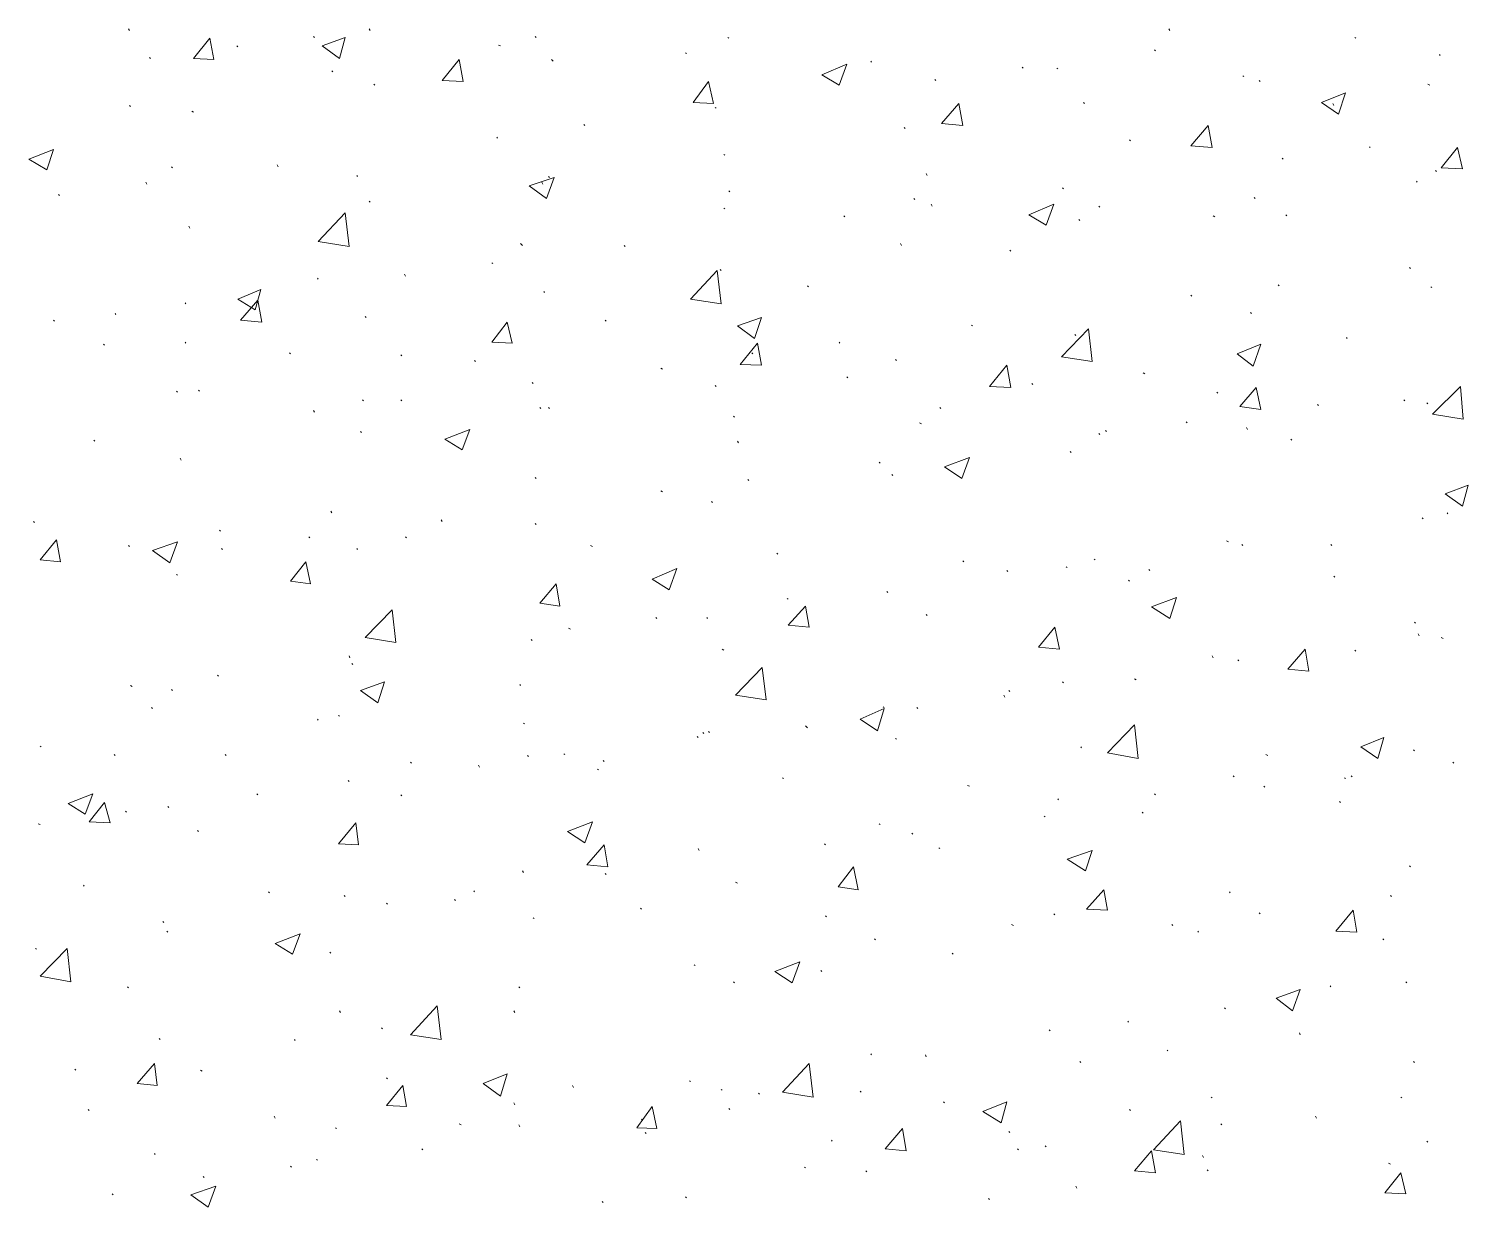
# Model space of a CAD drawing. Header units: millimetres. Extents: x 2928 to 3112, y 1220 to 1280.
# Drawn here: x 2972.487 to 2974.982, y 1258.762 to 1260.811 of the extents above; entities that cross this region are included whole.
import ezdxf

# ---------------------------------------------------------------- set-up
doc = ezdxf.new("R2010")
doc.units = ezdxf.units.MM

msp = doc.modelspace()

# ---------------------------------------------------------------- linework, layer by layer
at = {"color": 92, "linetype": 'Continuous', "lineweight": 13, "true_color": 0x00b800}
for points in [[(2972.66177, 1260.80723), (2972.6601, 1260.81057), (2972.6601, 1260.81057)], [(2972.77343, 1260.7589), (2972.80177, 1260.7939), (2972.80177, 1260.7939)], [(2972.80843, 1260.75723), (2972.80177, 1260.7939), (2972.80177, 1260.7939)], [(2972.98344, 1260.79557), (2972.98177, 1260.79723), (2972.98177, 1260.79723)], [(2972.99677, 1260.78057), (2973.03677, 1260.79557), (2973.03677, 1260.79557)], [(2973.02677, 1260.7589), (2973.03677, 1260.79557), (2973.03677, 1260.79557)], [(2973.0801, 1260.80723), (2973.07844, 1260.81057), (2973.07844, 1260.81057)], [(2973.36844, 1260.79557), (2973.36678, 1260.79723), (2973.36678, 1260.79723)], [(2973.70345, 1260.7939), (2973.70178, 1260.79557), (2973.70178, 1260.79557)], [(2974.47012, 1260.80723), (2974.46846, 1260.81057), (2974.46846, 1260.81057)], [(2974.79346, 1260.7939), (2974.7918, 1260.79557), (2974.7918, 1260.79557)], [(2972.8501, 1260.7789), (2972.84843, 1260.78057), (2972.84843, 1260.78057)], [(2972.99677, 1260.78057), (2973.02677, 1260.7589), (2973.02677, 1260.7589)], [(2973.30677, 1260.78057), (2973.30344, 1260.78223), (2973.30344, 1260.78223)], [(2973.63011, 1260.76723), (2973.62845, 1260.7689), (2973.62845, 1260.7689)], [(2974.44512, 1260.77223), (2974.44346, 1260.7739), (2974.44346, 1260.7739)], [(2972.69843, 1260.7589), (2972.69677, 1260.76057), (2972.69677, 1260.76057)], [(2972.77343, 1260.7589), (2972.80843, 1260.75723), (2972.80843, 1260.75723)], [(2973.20511, 1260.72057), (2973.23511, 1260.75723), (2973.23511, 1260.75723)], [(2973.24177, 1260.7189), (2973.23511, 1260.75723), (2973.23511, 1260.75723)], [(2973.39844, 1260.7539), (2973.39511, 1260.75723), (2973.39511, 1260.75723)], [(2973.86512, 1260.73057), (2973.90845, 1260.7489), (2973.90845, 1260.7489)], [(2973.89512, 1260.71223), (2973.90845, 1260.7489), (2973.90845, 1260.7489)], [(2973.95178, 1260.75223), (2973.95012, 1260.7539), (2973.95012, 1260.7539)], [(2974.21512, 1260.74223), (2974.21345, 1260.7439), (2974.21345, 1260.7439)], [(2974.27512, 1260.74057), (2974.27345, 1260.74223), (2974.27345, 1260.74223)], [(2974.94013, 1260.7639), (2974.93846, 1260.76557), (2974.93846, 1260.76557)], [(2973.0151, 1260.73557), (2973.01344, 1260.73723), (2973.01344, 1260.73723)], [(2973.20511, 1260.72057), (2973.24177, 1260.7189), (2973.24177, 1260.7189)], [(2973.64178, 1260.68223), (2973.66845, 1260.7189), (2973.66845, 1260.7189)], [(2973.67678, 1260.68057), (2973.66845, 1260.7189), (2973.66845, 1260.7189)], [(2973.86512, 1260.73057), (2973.89512, 1260.71223), (2973.89512, 1260.71223)], [(2974.06345, 1260.72057), (2974.06179, 1260.72223), (2974.06179, 1260.72223)], [(2974.59846, 1260.72723), (2974.59679, 1260.7289), (2974.59679, 1260.7289)], [(2974.62679, 1260.7189), (2974.62513, 1260.72057), (2974.62513, 1260.72057)], [(2973.08844, 1260.71223), (2973.08677, 1260.7139), (2973.08677, 1260.7139)], [(2974.73346, 1260.68223), (2974.77513, 1260.6989), (2974.77513, 1260.6989)], [(2974.76346, 1260.66223), (2974.77513, 1260.6989), (2974.77513, 1260.6989)], [(2974.9218, 1260.71223), (2974.91846, 1260.7139), (2974.91846, 1260.7139)], [(2972.66343, 1260.67557), (2972.66177, 1260.67723), (2972.66177, 1260.67723)], [(2972.77343, 1260.66557), (2972.7701, 1260.66723), (2972.7701, 1260.66723)], [(2973.64178, 1260.68223), (2973.67678, 1260.68057), (2973.67678, 1260.68057)], [(2973.68178, 1260.67223), (2973.68011, 1260.6739), (2973.68011, 1260.6739)], [(2974.07345, 1260.64556), (2974.10345, 1260.68057), (2974.10345, 1260.68057)], [(2974.11012, 1260.64223), (2974.10345, 1260.68057), (2974.10345, 1260.68057)], [(2974.32179, 1260.68057), (2974.32012, 1260.68223), (2974.32012, 1260.68223)], [(2974.73346, 1260.68223), (2974.76346, 1260.66223), (2974.76346, 1260.66223)], [(2974.75513, 1260.67723), (2974.75346, 1260.68057), (2974.75346, 1260.68057)], [(2973.45344, 1260.64223), (2973.45178, 1260.6439), (2973.45178, 1260.6439)], [(2974.07345, 1260.64556), (2974.11012, 1260.64223), (2974.11012, 1260.64223)], [(2974.50679, 1260.60723), (2974.53679, 1260.64223), (2974.53679, 1260.64223)], [(2974.54346, 1260.6039), (2974.53679, 1260.64223), (2974.53679, 1260.64223)], [(2973.30177, 1260.62056), (2973.30011, 1260.62223), (2973.30011, 1260.62223)], [(2974.01012, 1260.63723), (2974.00845, 1260.6389), (2974.00845, 1260.6389)], [(2974.40179, 1260.61556), (2974.40012, 1260.61723), (2974.40012, 1260.61723)], [(2972.48676, 1260.5839), (2972.5301, 1260.60056), (2972.5301, 1260.60056)], [(2972.51843, 1260.56556), (2972.5301, 1260.60056), (2972.5301, 1260.60056)], [(2973.69678, 1260.59056), (2973.69511, 1260.59223), (2973.69511, 1260.59223)], [(2974.50679, 1260.60723), (2974.54346, 1260.6039), (2974.54346, 1260.6039)], [(2974.81846, 1260.6039), (2974.8168, 1260.60556), (2974.8168, 1260.60556)], [(2974.9418, 1260.5689), (2974.97013, 1260.6039), (2974.97013, 1260.6039)], [(2974.97846, 1260.56723), (2974.97013, 1260.6039), (2974.97013, 1260.6039)], [(2972.48676, 1260.5839), (2972.51843, 1260.56556), (2972.51843, 1260.56556)], [(2972.73677, 1260.5689), (2972.7351, 1260.57056), (2972.7351, 1260.57056)], [(2972.9201, 1260.57056), (2972.91844, 1260.5739), (2972.91844, 1260.5739)], [(2974.66679, 1260.5839), (2974.66513, 1260.58556), (2974.66513, 1260.58556)], [(2974.9418, 1260.5689), (2974.97846, 1260.56723), (2974.97846, 1260.56723)], [(2972.69177, 1260.54056), (2972.6901, 1260.5439), (2972.6901, 1260.5439)], [(2973.05844, 1260.5539), (2973.05677, 1260.55556), (2973.05677, 1260.55556)], [(2973.35677, 1260.53723), (2973.40011, 1260.55223), (2973.40011, 1260.55223)], [(2973.38011, 1260.54056), (2973.37844, 1260.5439), (2973.37844, 1260.5439)], [(2973.38678, 1260.51556), (2973.40011, 1260.55223), (2973.40011, 1260.55223)], [(2973.39178, 1260.55223), (2973.39011, 1260.5539), (2973.39011, 1260.5539)], [(2974.04845, 1260.55556), (2974.04678, 1260.5589), (2974.04678, 1260.5589)], [(2974.90013, 1260.5439), (2974.89846, 1260.54556), (2974.89846, 1260.54556)], [(2974.93346, 1260.56223), (2974.9318, 1260.5639), (2974.9318, 1260.5639)], [(2972.5401, 1260.52056), (2972.53843, 1260.52223), (2972.53843, 1260.52223)], [(2973.35677, 1260.53723), (2973.38678, 1260.51556), (2973.38678, 1260.51556)], [(2973.70511, 1260.52723), (2973.70345, 1260.5289), (2973.70345, 1260.5289)], [(2974.28512, 1260.53223), (2974.28345, 1260.5339), (2974.28345, 1260.5339)], [(2974.61846, 1260.51556), (2974.61679, 1260.51723), (2974.61679, 1260.51723)], [(2973.0801, 1260.5089), (2973.07844, 1260.51056), (2973.07844, 1260.51056)], [(2973.69678, 1260.49723), (2973.69511, 1260.4989), (2973.69511, 1260.4989)], [(2974.02678, 1260.5139), (2974.02512, 1260.51556), (2974.02512, 1260.51556)], [(2974.05678, 1260.50223), (2974.05512, 1260.50556), (2974.05512, 1260.50556)], [(2974.22512, 1260.48723), (2974.26845, 1260.50556), (2974.26845, 1260.50556)], [(2974.25512, 1260.4689), (2974.26845, 1260.50556), (2974.26845, 1260.50556)], [(2974.34846, 1260.50056), (2974.34679, 1260.50223), (2974.34679, 1260.50223)], [(2972.76677, 1260.4639), (2972.7651, 1260.46723), (2972.7651, 1260.46723)], [(2972.9901, 1260.44056), (2973.03677, 1260.49056), (2973.03677, 1260.49056)], [(2973.04344, 1260.43223), (2973.03677, 1260.49056), (2973.03677, 1260.49056)], [(2973.90512, 1260.4839), (2973.90345, 1260.48556), (2973.90345, 1260.48556)], [(2974.22512, 1260.48723), (2974.25512, 1260.4689), (2974.25512, 1260.4689)], [(2974.31346, 1260.47723), (2974.31179, 1260.4789), (2974.31179, 1260.4789)], [(2974.54846, 1260.4839), (2974.54513, 1260.48556), (2974.54513, 1260.48556)], [(2974.67346, 1260.48556), (2974.67179, 1260.48723), (2974.67179, 1260.48723)], [(2972.9901, 1260.44056), (2973.04344, 1260.43223), (2973.04344, 1260.43223)], [(2973.34511, 1260.4339), (2973.34177, 1260.43723), (2973.34177, 1260.43723)], [(2973.52344, 1260.43223), (2973.52178, 1260.4339), (2973.52178, 1260.4339)], [(2974.00345, 1260.4339), (2974.00178, 1260.43723), (2974.00178, 1260.43723)], [(2974.19345, 1260.42389), (2974.19179, 1260.42556), (2974.19179, 1260.42556)], [(2973.29344, 1260.40223), (2973.29177, 1260.40389), (2973.29177, 1260.40389)], [(2973.69011, 1260.39056), (2973.68845, 1260.39223), (2973.68845, 1260.39223)], [(2974.88846, 1260.39389), (2974.8868, 1260.39556), (2974.8868, 1260.39556)], [(2972.9901, 1260.37556), (2972.98844, 1260.37723), (2972.98844, 1260.37723)], [(2973.14177, 1260.38056), (2973.14011, 1260.38389), (2973.14011, 1260.38389)], [(2973.63678, 1260.34056), (2973.68345, 1260.39056), (2973.68345, 1260.39056)], [(2973.69011, 1260.33223), (2973.68345, 1260.39056), (2973.68345, 1260.39056)], [(2972.8501, 1260.34056), (2972.8901, 1260.35723), (2972.8901, 1260.35723)], [(2972.8801, 1260.32223), (2972.8901, 1260.35723), (2972.8901, 1260.35723)], [(2973.38344, 1260.35223), (2973.38178, 1260.35389), (2973.38178, 1260.35389)], [(2973.84178, 1260.36223), (2973.84012, 1260.36389), (2973.84012, 1260.36389)], [(2974.50846, 1260.34556), (2974.50679, 1260.34723), (2974.50679, 1260.34723)], [(2974.66013, 1260.36389), (2974.65846, 1260.36556), (2974.65846, 1260.36556)], [(2974.92513, 1260.36056), (2974.92346, 1260.36223), (2974.92346, 1260.36223)], [(2972.7601, 1260.33223), (2972.75843, 1260.33389), (2972.75843, 1260.33389)], [(2972.8501, 1260.34056), (2972.8801, 1260.32223), (2972.8801, 1260.32223)], [(2972.8551, 1260.30389), (2972.8851, 1260.33889), (2972.8851, 1260.33889)], [(2972.89177, 1260.30056), (2972.8851, 1260.33889), (2972.8851, 1260.33889)], [(2973.63678, 1260.34056), (2973.69011, 1260.33223), (2973.69011, 1260.33223)], [(2972.53176, 1260.30223), (2972.5301, 1260.30389), (2972.5301, 1260.30389)], [(2972.63843, 1260.31389), (2972.63676, 1260.31556), (2972.63676, 1260.31556)], [(2972.8551, 1260.30389), (2972.89177, 1260.30056), (2972.89177, 1260.30056)], [(2973.07344, 1260.30889), (2973.07177, 1260.31056), (2973.07177, 1260.31056)], [(2973.29177, 1260.26556), (2973.31844, 1260.30056), (2973.31844, 1260.30056)], [(2973.32677, 1260.26389), (2973.31844, 1260.30056), (2973.31844, 1260.30056)], [(2973.49011, 1260.30223), (2973.48844, 1260.30389), (2973.48844, 1260.30389)], [(2973.71845, 1260.29389), (2973.76011, 1260.30889), (2973.76011, 1260.30889)], [(2973.71845, 1260.29389), (2973.74845, 1260.27223), (2973.74845, 1260.27223)], [(2973.74845, 1260.27223), (2973.76011, 1260.30889), (2973.76011, 1260.30889)], [(2974.12679, 1260.29389), (2974.12512, 1260.29556), (2974.12512, 1260.29556)], [(2974.61179, 1260.31556), (2974.61013, 1260.31723), (2974.61013, 1260.31723)], [(2974.28179, 1260.24056), (2974.32846, 1260.28889), (2974.32846, 1260.28889)], [(2974.30679, 1260.27723), (2974.30512, 1260.27889), (2974.30512, 1260.27889)], [(2974.33512, 1260.23223), (2974.32846, 1260.28889), (2974.32846, 1260.28889)], [(2974.77846, 1260.27223), (2974.7768, 1260.27389), (2974.7768, 1260.27389)], [(2972.61843, 1260.26056), (2972.61676, 1260.26223), (2972.61676, 1260.26223)], [(2972.7601, 1260.26389), (2972.75843, 1260.26556), (2972.75843, 1260.26556)], [(2972.94177, 1260.24556), (2972.9401, 1260.24723), (2972.9401, 1260.24723)], [(2973.13511, 1260.24223), (2973.13344, 1260.24389), (2973.13344, 1260.24389)], [(2973.29177, 1260.26556), (2973.32677, 1260.26389), (2973.32677, 1260.26389)], [(2973.72345, 1260.22723), (2973.75345, 1260.26389), (2973.75345, 1260.26389)], [(2973.74511, 1260.24556), (2973.74345, 1260.24723), (2973.74345, 1260.24723)], [(2973.76011, 1260.22556), (2973.75345, 1260.26389), (2973.75345, 1260.26389)], [(2973.89678, 1260.26389), (2973.89512, 1260.26556), (2973.89512, 1260.26556)], [(2974.58679, 1260.24556), (2974.62846, 1260.26223), (2974.62846, 1260.26223)], [(2974.58679, 1260.24556), (2974.61513, 1260.22389), (2974.61513, 1260.22389)], [(2974.61513, 1260.22389), (2974.62846, 1260.26223), (2974.62846, 1260.26223)], [(2973.26344, 1260.23223), (2973.26177, 1260.23389), (2973.26177, 1260.23389)], [(2973.58844, 1260.21889), (2973.58511, 1260.22056), (2973.58511, 1260.22056)], [(2973.72345, 1260.22723), (2973.76011, 1260.22556), (2973.76011, 1260.22556)], [(2973.99512, 1260.23389), (2973.99345, 1260.23556), (2973.99345, 1260.23556)], [(2974.15679, 1260.18889), (2974.18679, 1260.22556), (2974.18679, 1260.22556)], [(2974.19345, 1260.18722), (2974.18679, 1260.22556), (2974.18679, 1260.22556)], [(2974.28179, 1260.24056), (2974.33512, 1260.23223), (2974.33512, 1260.23223)], [(2973.36344, 1260.19389), (2973.36178, 1260.19556), (2973.36178, 1260.19556)], [(2973.91012, 1260.20389), (2973.90845, 1260.20556), (2973.90845, 1260.20556)], [(2974.23179, 1260.19222), (2974.23012, 1260.19389), (2974.23012, 1260.19389)], [(2974.42679, 1260.21056), (2974.42346, 1260.21223), (2974.42346, 1260.21223)], [(2972.7451, 1260.17889), (2972.74343, 1260.18056), (2972.74343, 1260.18056)], [(2972.78343, 1260.18056), (2972.78177, 1260.18222), (2972.78177, 1260.18222)], [(2973.68178, 1260.18889), (2973.68011, 1260.19056), (2973.68011, 1260.19056)], [(2974.15679, 1260.18889), (2974.19345, 1260.18722), (2974.19345, 1260.18722)], [(2974.55346, 1260.17722), (2974.55179, 1260.17889), (2974.55179, 1260.17889)], [(2974.59179, 1260.15389), (2974.62013, 1260.18722), (2974.62013, 1260.18722)], [(2974.62846, 1260.14889), (2974.62013, 1260.18722), (2974.62013, 1260.18722)], [(2974.9268, 1260.14056), (2974.97513, 1260.18889), (2974.97513, 1260.18889)], [(2974.98013, 1260.13222), (2974.97513, 1260.18889), (2974.97513, 1260.18889)], [(2972.98344, 1260.14389), (2972.98177, 1260.14722), (2972.98177, 1260.14722)], [(2973.06844, 1260.16389), (2973.06677, 1260.16556), (2973.06677, 1260.16556)], [(2973.13511, 1260.16389), (2973.13344, 1260.16556), (2973.13344, 1260.16556)], [(2973.37678, 1260.15056), (2973.37511, 1260.15222), (2973.37511, 1260.15222)], [(2973.39178, 1260.15056), (2973.39011, 1260.15222), (2973.39011, 1260.15222)], [(2974.07179, 1260.15056), (2974.07012, 1260.15222), (2974.07012, 1260.15222)], [(2974.59179, 1260.15389), (2974.62846, 1260.14889), (2974.62846, 1260.14889)], [(2974.72846, 1260.15556), (2974.72679, 1260.15722), (2974.72679, 1260.15722)], [(2974.87846, 1260.16389), (2974.8768, 1260.16556), (2974.8768, 1260.16556)], [(2974.91846, 1260.15889), (2974.9168, 1260.16056), (2974.9168, 1260.16056)], [(2973.71345, 1260.13556), (2973.71178, 1260.13722), (2973.71178, 1260.13722)], [(2974.03845, 1260.12389), (2974.03512, 1260.12556), (2974.03512, 1260.12556)], [(2974.50012, 1260.12556), (2974.49846, 1260.12722), (2974.49846, 1260.12722)], [(2974.9268, 1260.14056), (2974.98013, 1260.13222), (2974.98013, 1260.13222)], [(2972.60176, 1260.09389), (2972.6001, 1260.09556), (2972.6001, 1260.09556)], [(2973.0651, 1260.10889), (2973.06344, 1260.11056), (2973.06344, 1260.11056)], [(2973.21011, 1260.09722), (2973.25344, 1260.11389), (2973.25344, 1260.11389)], [(2973.21011, 1260.09722), (2973.24011, 1260.07889), (2973.24011, 1260.07889)], [(2973.24011, 1260.07889), (2973.25344, 1260.11389), (2973.25344, 1260.11389)], [(2973.72011, 1260.09056), (2973.71845, 1260.09389), (2973.71845, 1260.09389)], [(2974.34846, 1260.10556), (2974.34679, 1260.10722), (2974.34679, 1260.10722)], [(2974.36012, 1260.11056), (2974.35846, 1260.11222), (2974.35846, 1260.11222)], [(2974.60513, 1260.11389), (2974.60346, 1260.11722), (2974.60346, 1260.11722)], [(2974.68179, 1260.09556), (2974.68013, 1260.09722), (2974.68013, 1260.09722)], [(2974.29846, 1260.07389), (2974.29679, 1260.07556), (2974.29679, 1260.07556)], [(2972.75177, 1260.06056), (2972.7501, 1260.06389), (2972.7501, 1260.06389)], [(2973.96678, 1260.05556), (2973.96512, 1260.05722), (2973.96512, 1260.05722)], [(2974.07845, 1260.04889), (2974.12179, 1260.06556), (2974.12179, 1260.06556)], [(2974.07845, 1260.04889), (2974.10845, 1260.02889), (2974.10845, 1260.02889)], [(2974.10845, 1260.02889), (2974.12179, 1260.06556), (2974.12179, 1260.06556)], [(2973.36844, 1260.02889), (2973.36678, 1260.03056), (2973.36678, 1260.03056)], [(2973.73845, 1260.02556), (2973.73678, 1260.02722), (2973.73678, 1260.02722)], [(2973.98845, 1260.03389), (2973.98678, 1260.03556), (2973.98678, 1260.03556)], [(2973.58844, 1260.00556), (2973.58511, 1260.00722), (2973.58511, 1260.00722)], [(2974.94846, 1260.00222), (2974.98846, 1260.01722), (2974.98846, 1260.01722)], [(2974.94846, 1260.00222), (2974.97846, 1259.98056), (2974.97846, 1259.98056)], [(2974.97846, 1259.98056), (2974.98846, 1260.01722), (2974.98846, 1260.01722)], [(2973.01344, 1259.96889), (2973.01177, 1259.97222), (2973.01177, 1259.97222)], [(2973.67511, 1259.98722), (2973.67345, 1259.98889), (2973.67345, 1259.98889)], [(2974.95346, 1259.96722), (2974.9518, 1259.96889), (2974.9518, 1259.96889)], [(2972.49676, 1259.95222), (2972.4951, 1259.95389), (2972.4951, 1259.95389)], [(2973.20511, 1259.95389), (2973.20344, 1259.95722), (2973.20344, 1259.95722)], [(2973.36844, 1259.94889), (2973.36678, 1259.95055), (2973.36678, 1259.95055)], [(2974.91013, 1259.95889), (2974.90846, 1259.96055), (2974.90846, 1259.96055)], [(2972.50676, 1259.88722), (2972.5351, 1259.92222), (2972.5351, 1259.92222)], [(2972.54176, 1259.88389), (2972.5351, 1259.92222), (2972.5351, 1259.92222)], [(2972.70177, 1259.90389), (2972.7451, 1259.91889), (2972.7451, 1259.91889)], [(2972.73177, 1259.88222), (2972.7451, 1259.91889), (2972.7451, 1259.91889)], [(2972.8201, 1259.93722), (2972.81843, 1259.93889), (2972.81843, 1259.93889)], [(2972.9751, 1259.92555), (2972.97344, 1259.92722), (2972.97344, 1259.92722)], [(2973.14344, 1259.92555), (2973.14177, 1259.92722), (2973.14177, 1259.92722)], [(2974.57179, 1259.91889), (2974.56846, 1259.92055), (2974.56846, 1259.92055)], [(2972.66177, 1259.91055), (2972.6601, 1259.91222), (2972.6601, 1259.91222)], [(2972.70177, 1259.90389), (2972.73177, 1259.88222), (2972.73177, 1259.88222)], [(2972.82343, 1259.90555), (2972.82177, 1259.90722), (2972.82177, 1259.90722)], [(2973.05844, 1259.90555), (2973.05677, 1259.90722), (2973.05677, 1259.90722)], [(2973.46678, 1259.91055), (2973.46344, 1259.91222), (2973.46344, 1259.91222)], [(2973.78845, 1259.89722), (2973.78678, 1259.89889), (2973.78678, 1259.89889)], [(2974.59679, 1259.91222), (2974.59513, 1259.91389), (2974.59513, 1259.91389)], [(2974.75179, 1259.91222), (2974.75013, 1259.91389), (2974.75013, 1259.91389)], [(2972.50676, 1259.88722), (2972.54176, 1259.88389), (2972.54176, 1259.88389)], [(2972.94177, 1259.85055), (2972.96844, 1259.88389), (2972.96844, 1259.88389)], [(2972.97677, 1259.84555), (2972.96844, 1259.88389), (2972.96844, 1259.88389)], [(2973.57011, 1259.85389), (2973.61345, 1259.87222), (2973.61345, 1259.87222)], [(2973.60011, 1259.83555), (2973.61345, 1259.87222), (2973.61345, 1259.87222)], [(2974.11179, 1259.88389), (2974.11012, 1259.88555), (2974.11012, 1259.88555)], [(2974.18845, 1259.86722), (2974.18679, 1259.86889), (2974.18679, 1259.86889)], [(2974.29179, 1259.87389), (2974.29012, 1259.87555), (2974.29012, 1259.87555)], [(2974.34012, 1259.88722), (2974.33846, 1259.88889), (2974.33846, 1259.88889)], [(2974.43512, 1259.86889), (2974.43346, 1259.87055), (2974.43346, 1259.87055)], [(2972.7451, 1259.86055), (2972.74343, 1259.86222), (2972.74343, 1259.86222)], [(2972.94177, 1259.85055), (2972.97677, 1259.84555), (2972.97677, 1259.84555)], [(2973.37511, 1259.81222), (2973.40344, 1259.84555), (2973.40344, 1259.84555)], [(2973.41011, 1259.80722), (2973.40344, 1259.84555), (2973.40344, 1259.84555)], [(2973.57011, 1259.85389), (2973.60011, 1259.83555), (2973.60011, 1259.83555)], [(2974.40012, 1259.85055), (2974.39846, 1259.85222), (2974.39846, 1259.85222)], [(2974.75679, 1259.85722), (2974.75513, 1259.85889), (2974.75513, 1259.85889)], [(2973.80678, 1259.81889), (2973.80511, 1259.82055), (2973.80511, 1259.82055)], [(2973.98012, 1259.83055), (2973.97845, 1259.83222), (2973.97845, 1259.83222)], [(2974.43846, 1259.80555), (2974.48179, 1259.82222), (2974.48179, 1259.82222)], [(2974.47012, 1259.78555), (2974.48179, 1259.82222), (2974.48179, 1259.82222)], [(2973.07177, 1259.75222), (2973.11844, 1259.80055), (2973.11844, 1259.80055)], [(2973.1251, 1259.74389), (2973.11844, 1259.80055), (2973.11844, 1259.80055)], [(2973.37511, 1259.81222), (2973.41011, 1259.80722), (2973.41011, 1259.80722)], [(2973.80678, 1259.77389), (2973.83678, 1259.80722), (2973.83678, 1259.80722)], [(2973.84345, 1259.77055), (2973.83678, 1259.80722), (2973.83678, 1259.80722)], [(2974.43846, 1259.80555), (2974.47012, 1259.78555), (2974.47012, 1259.78555)], [(2973.42844, 1259.76722), (2973.42511, 1259.76889), (2973.42511, 1259.76889)], [(2973.57844, 1259.78555), (2973.57678, 1259.78722), (2973.57678, 1259.78722)], [(2973.66678, 1259.78555), (2973.66511, 1259.78722), (2973.66511, 1259.78722)], [(2973.80678, 1259.77389), (2973.84345, 1259.77055), (2973.84345, 1259.77055)], [(2974.04845, 1259.79055), (2974.04678, 1259.79222), (2974.04678, 1259.79222)], [(2974.24179, 1259.73555), (2974.27012, 1259.77055), (2974.27012, 1259.77055)], [(2974.27845, 1259.73222), (2974.27012, 1259.77055), (2974.27012, 1259.77055)], [(2974.8968, 1259.77722), (2974.89513, 1259.77889), (2974.89513, 1259.77889)], [(2973.07177, 1259.75222), (2973.1251, 1259.74389), (2973.1251, 1259.74389)], [(2973.36178, 1259.74722), (2973.36011, 1259.74889), (2973.36011, 1259.74889)], [(2974.90346, 1259.75555), (2974.9018, 1259.75889), (2974.9018, 1259.75889)], [(2974.94513, 1259.75055), (2974.9418, 1259.75222), (2974.9418, 1259.75222)], [(2973.0451, 1259.71722), (2973.04344, 1259.72055), (2973.04344, 1259.72055)], [(2973.69511, 1259.73055), (2973.69178, 1259.73222), (2973.69178, 1259.73222)], [(2974.24179, 1259.73555), (2974.27845, 1259.73222), (2974.27845, 1259.73222)], [(2974.54513, 1259.71722), (2974.54346, 1259.72055), (2974.54346, 1259.72055)], [(2974.67513, 1259.69722), (2974.70513, 1259.73222), (2974.70513, 1259.73222)], [(2974.71179, 1259.69388), (2974.70513, 1259.73222), (2974.70513, 1259.73222)], [(2974.79346, 1259.72888), (2974.7918, 1259.73055), (2974.7918, 1259.73055)], [(2973.0501, 1259.70555), (2973.04844, 1259.70722), (2973.04844, 1259.70722)], [(2973.71511, 1259.65222), (2973.76178, 1259.70055), (2973.76178, 1259.70055)], [(2973.76845, 1259.64388), (2973.76178, 1259.70055), (2973.76178, 1259.70055)], [(2974.59013, 1259.71222), (2974.58846, 1259.71388), (2974.58846, 1259.71388)], [(2974.67513, 1259.69722), (2974.71179, 1259.69388), (2974.71179, 1259.69388)], [(2972.66677, 1259.66722), (2972.66343, 1259.66888), (2972.66343, 1259.66888)], [(2972.81677, 1259.68555), (2972.8151, 1259.68722), (2972.8151, 1259.68722)], [(2973.06344, 1259.66055), (2973.1051, 1259.67555), (2973.1051, 1259.67555)], [(2973.09344, 1259.63888), (2973.1051, 1259.67555), (2973.1051, 1259.67555)], [(2973.34177, 1259.66888), (2973.34011, 1259.67055), (2973.34011, 1259.67055)], [(2974.28512, 1259.67388), (2974.28345, 1259.67555), (2974.28345, 1259.67555)], [(2974.41179, 1259.67888), (2974.40846, 1259.68055), (2974.40846, 1259.68055)], [(2972.73677, 1259.66055), (2972.7351, 1259.66222), (2972.7351, 1259.66222)], [(2973.06344, 1259.66055), (2973.09344, 1259.63888), (2973.09344, 1259.63888)], [(2973.71511, 1259.65222), (2973.76845, 1259.64388), (2973.76845, 1259.64388)], [(2974.18345, 1259.64888), (2974.18179, 1259.65222), (2974.18179, 1259.65222)], [(2974.19179, 1259.65888), (2974.19012, 1259.66055), (2974.19012, 1259.66055)], [(2972.70177, 1259.62888), (2972.7001, 1259.63055), (2972.7001, 1259.63055)], [(2973.93178, 1259.61055), (2973.97345, 1259.62888), (2973.97345, 1259.62888)], [(2973.96178, 1259.59055), (2973.97345, 1259.62888), (2973.97345, 1259.62888)], [(2973.97345, 1259.63055), (2973.97178, 1259.63222), (2973.97178, 1259.63222)], [(2974.03178, 1259.62888), (2974.03012, 1259.63055), (2974.03012, 1259.63055)], [(2972.9901, 1259.60888), (2972.98844, 1259.61055), (2972.98844, 1259.61055)], [(2973.02677, 1259.61555), (2973.0251, 1259.61722), (2973.0251, 1259.61722)], [(2973.34844, 1259.60222), (2973.34677, 1259.60388), (2973.34677, 1259.60388)], [(2973.84012, 1259.59555), (2973.83678, 1259.59888), (2973.83678, 1259.59888)], [(2973.93178, 1259.61055), (2973.96178, 1259.59055), (2973.96178, 1259.59055)], [(2974.36179, 1259.55222), (2974.40846, 1259.60055), (2974.40846, 1259.60055)], [(2974.41512, 1259.54222), (2974.40846, 1259.60055), (2974.40846, 1259.60055)], [(2973.65011, 1259.57888), (2973.64845, 1259.58055), (2973.64845, 1259.58055)], [(2973.66011, 1259.58555), (2973.65845, 1259.58722), (2973.65845, 1259.58722)], [(2973.67011, 1259.58722), (2973.66845, 1259.58888), (2973.66845, 1259.58888)], [(2973.99512, 1259.57555), (2973.99345, 1259.57722), (2973.99345, 1259.57722)], [(2974.8018, 1259.56222), (2974.8418, 1259.57888), (2974.8418, 1259.57888)], [(2974.8318, 1259.54222), (2974.8418, 1259.57888), (2974.8418, 1259.57888)], [(2972.50843, 1259.56222), (2972.50676, 1259.56388), (2972.50676, 1259.56388)], [(2972.63676, 1259.54722), (2972.6351, 1259.54888), (2972.6351, 1259.54888)], [(2972.8301, 1259.54722), (2972.82843, 1259.54888), (2972.82843, 1259.54888)], [(2973.35511, 1259.54555), (2973.35344, 1259.54722), (2973.35344, 1259.54722)], [(2973.41844, 1259.54888), (2973.41678, 1259.55055), (2973.41678, 1259.55055)], [(2974.31679, 1259.56055), (2974.31512, 1259.56222), (2974.31512, 1259.56222)], [(2974.36179, 1259.55222), (2974.41512, 1259.54222), (2974.41512, 1259.54222)], [(2974.64013, 1259.54722), (2974.63679, 1259.54888), (2974.63679, 1259.54888)], [(2974.8018, 1259.56222), (2974.8318, 1259.54222), (2974.8318, 1259.54222)], [(2974.89513, 1259.55555), (2974.89346, 1259.55722), (2974.89346, 1259.55722)], [(2973.15177, 1259.53388), (2973.15011, 1259.53555), (2973.15011, 1259.53555)], [(2973.27011, 1259.52722), (2973.26844, 1259.53055), (2973.26844, 1259.53055)], [(2973.47678, 1259.52222), (2973.47511, 1259.52388), (2973.47511, 1259.52388)], [(2973.48678, 1259.53722), (2973.48511, 1259.53888), (2973.48511, 1259.53888)], [(2974.96346, 1259.53388), (2974.9618, 1259.53555), (2974.9618, 1259.53555)], [(2973.04344, 1259.50222), (2973.04177, 1259.50388), (2973.04177, 1259.50388)], [(2973.79845, 1259.50722), (2973.79678, 1259.50888), (2973.79678, 1259.50888)], [(2974.12179, 1259.49388), (2974.11845, 1259.49555), (2974.11845, 1259.49555)], [(2974.58179, 1259.51055), (2974.58013, 1259.51222), (2974.58013, 1259.51222)], [(2974.77513, 1259.50722), (2974.77346, 1259.50888), (2974.77346, 1259.50888)], [(2974.7868, 1259.51055), (2974.78513, 1259.51222), (2974.78513, 1259.51222)], [(2972.5551, 1259.46388), (2972.59843, 1259.48055), (2972.59843, 1259.48055)], [(2972.5851, 1259.44555), (2972.59843, 1259.48055), (2972.59843, 1259.48055)], [(2972.8851, 1259.47888), (2972.88343, 1259.48055), (2972.88343, 1259.48055)], [(2973.13511, 1259.47721), (2973.13344, 1259.47888), (2973.13344, 1259.47888)], [(2974.27679, 1259.47055), (2974.27512, 1259.47221), (2974.27512, 1259.47221)], [(2974.44512, 1259.47888), (2974.44346, 1259.48055), (2974.44346, 1259.48055)], [(2974.63513, 1259.49221), (2974.63346, 1259.49388), (2974.63346, 1259.49388)], [(2972.5551, 1259.46388), (2972.5851, 1259.44555), (2972.5851, 1259.44555)], [(2972.59176, 1259.43221), (2972.61843, 1259.46555), (2972.61843, 1259.46555)], [(2972.62843, 1259.43055), (2972.61843, 1259.46555), (2972.61843, 1259.46555)], [(2972.65676, 1259.44888), (2972.6551, 1259.45055), (2972.6551, 1259.45055)], [(2972.7301, 1259.45721), (2972.72843, 1259.45888), (2972.72843, 1259.45888)], [(2974.42346, 1259.44721), (2974.42179, 1259.44888), (2974.42179, 1259.44888)], [(2974.7668, 1259.46555), (2974.76513, 1259.46721), (2974.76513, 1259.46721)], [(2972.50676, 1259.42721), (2972.50343, 1259.42888), (2972.50343, 1259.42888)], [(2972.59176, 1259.43221), (2972.62843, 1259.43055), (2972.62843, 1259.43055)], [(2973.0251, 1259.39388), (2973.0551, 1259.43055), (2973.0551, 1259.43055)], [(2973.0601, 1259.39221), (2973.0551, 1259.43055), (2973.0551, 1259.43055)], [(2973.42344, 1259.41555), (2973.46678, 1259.43221), (2973.46678, 1259.43221)], [(2973.45344, 1259.39555), (2973.46678, 1259.43221), (2973.46678, 1259.43221)], [(2973.96678, 1259.42721), (2973.96512, 1259.42888), (2973.96512, 1259.42888)], [(2974.25345, 1259.44055), (2974.25179, 1259.44221), (2974.25179, 1259.44221)], [(2972.78177, 1259.41555), (2972.7801, 1259.41721), (2972.7801, 1259.41721)], [(2973.42344, 1259.41555), (2973.45344, 1259.39555), (2973.45344, 1259.39555)], [(2974.02345, 1259.41055), (2974.02178, 1259.41221), (2974.02178, 1259.41221)], [(2973.0251, 1259.39388), (2973.0601, 1259.39221), (2973.0601, 1259.39221)], [(2973.45678, 1259.35721), (2973.48678, 1259.39221), (2973.48678, 1259.39221)], [(2973.49344, 1259.35388), (2973.48678, 1259.39221), (2973.48678, 1259.39221)], [(2973.65178, 1259.38221), (2973.65011, 1259.38555), (2973.65011, 1259.38555)], [(2973.87178, 1259.39221), (2973.87012, 1259.39388), (2973.87012, 1259.39388)], [(2974.07012, 1259.38555), (2974.06845, 1259.38721), (2974.06845, 1259.38721)], [(2974.29179, 1259.36721), (2974.33512, 1259.38221), (2974.33512, 1259.38221)], [(2974.32346, 1259.34721), (2974.33512, 1259.38221), (2974.33512, 1259.38221)], [(2973.34677, 1259.34388), (2973.34511, 1259.34721), (2973.34511, 1259.34721)], [(2973.45678, 1259.35721), (2973.49344, 1259.35388), (2973.49344, 1259.35388)], [(2973.89345, 1259.31888), (2973.92012, 1259.35388), (2973.92012, 1259.35388)], [(2973.92845, 1259.31388), (2973.92012, 1259.35388), (2973.92012, 1259.35388)], [(2974.29179, 1259.36721), (2974.32346, 1259.34721), (2974.32346, 1259.34721)], [(2974.88846, 1259.35388), (2974.8868, 1259.35555), (2974.8868, 1259.35555)], [(2972.58343, 1259.32055), (2972.58176, 1259.32221), (2972.58176, 1259.32221)], [(2973.49011, 1259.34055), (2973.48844, 1259.34221), (2973.48844, 1259.34221)], [(2973.71845, 1259.32555), (2973.71511, 1259.32721), (2973.71511, 1259.32721)], [(2972.9051, 1259.30888), (2972.90344, 1259.31055), (2972.90344, 1259.31055)], [(2973.03677, 1259.30221), (2973.0351, 1259.30388), (2973.0351, 1259.30388)], [(2973.22844, 1259.29555), (2973.22677, 1259.29721), (2973.22677, 1259.29721)], [(2973.26177, 1259.31055), (2973.26011, 1259.31221), (2973.26011, 1259.31221)], [(2973.89345, 1259.31888), (2973.92845, 1259.31388), (2973.92845, 1259.31388)], [(2974.32512, 1259.28055), (2974.35512, 1259.31388), (2974.35512, 1259.31388)], [(2974.36179, 1259.27888), (2974.35512, 1259.31388), (2974.35512, 1259.31388)], [(2974.57513, 1259.30888), (2974.57346, 1259.31055), (2974.57346, 1259.31055)], [(2974.85513, 1259.30221), (2974.85346, 1259.30388), (2974.85346, 1259.30388)], [(2973.1101, 1259.28888), (2973.10844, 1259.29055), (2973.10844, 1259.29055)], [(2973.55178, 1259.28055), (2973.55011, 1259.28221), (2973.55011, 1259.28221)], [(2974.27012, 1259.27055), (2974.26845, 1259.27221), (2974.26845, 1259.27221)], [(2974.32512, 1259.28055), (2974.36179, 1259.27888), (2974.36179, 1259.27888)], [(2974.62679, 1259.27221), (2974.62513, 1259.27388), (2974.62513, 1259.27388)], [(2974.75846, 1259.24221), (2974.78846, 1259.27888), (2974.78846, 1259.27888)], [(2974.79513, 1259.24054), (2974.78846, 1259.27888), (2974.78846, 1259.27888)], [(2972.72177, 1259.25721), (2972.7201, 1259.25888), (2972.7201, 1259.25888)], [(2973.36511, 1259.26388), (2973.36344, 1259.26555), (2973.36344, 1259.26555)], [(2973.87345, 1259.26721), (2973.87178, 1259.26888), (2973.87178, 1259.26888)], [(2974.19845, 1259.25221), (2974.19512, 1259.25388), (2974.19512, 1259.25388)], [(2974.47512, 1259.25221), (2974.47346, 1259.25388), (2974.47346, 1259.25388)], [(2972.72843, 1259.24054), (2972.72677, 1259.24221), (2972.72677, 1259.24221)], [(2972.9151, 1259.22054), (2972.95844, 1259.23721), (2972.95844, 1259.23721)], [(2972.9151, 1259.22054), (2972.9451, 1259.20221), (2972.9451, 1259.20221)], [(2972.9451, 1259.20221), (2972.95844, 1259.23721), (2972.95844, 1259.23721)], [(2973.95845, 1259.22721), (2973.95678, 1259.22888), (2973.95678, 1259.22888)], [(2974.52012, 1259.24054), (2974.51846, 1259.24221), (2974.51846, 1259.24221)], [(2974.75846, 1259.24221), (2974.79513, 1259.24054), (2974.79513, 1259.24054)], [(2974.8418, 1259.22721), (2974.84013, 1259.22888), (2974.84013, 1259.22888)], [(2972.5001, 1259.21054), (2972.49843, 1259.21221), (2972.49843, 1259.21221)], [(2972.50676, 1259.16388), (2972.55343, 1259.21221), (2972.55343, 1259.21221)], [(2972.5601, 1259.15388), (2972.55343, 1259.21221), (2972.55343, 1259.21221)], [(2973.01177, 1259.20388), (2973.0101, 1259.20554), (2973.0101, 1259.20554)], [(2974.09345, 1259.20221), (2974.09179, 1259.20388), (2974.09179, 1259.20388)], [(2973.64511, 1259.18221), (2973.64345, 1259.18388), (2973.64345, 1259.18388)], [(2973.78345, 1259.17221), (2973.82678, 1259.18888), (2973.82678, 1259.18888)], [(2973.78345, 1259.17221), (2973.81345, 1259.15221), (2973.81345, 1259.15221)], [(2973.81345, 1259.15221), (2973.82678, 1259.18888), (2973.82678, 1259.18888)], [(2973.86512, 1259.17221), (2973.86345, 1259.17388), (2973.86345, 1259.17388)], [(2972.50676, 1259.16388), (2972.5601, 1259.15388), (2972.5601, 1259.15388)], [(2972.6601, 1259.14388), (2972.65843, 1259.14554), (2972.65843, 1259.14554)], [(2973.34011, 1259.14388), (2973.33844, 1259.14554), (2973.33844, 1259.14554)], [(2973.71345, 1259.15221), (2973.71178, 1259.15388), (2973.71178, 1259.15388)], [(2974.75013, 1259.14554), (2974.74846, 1259.14721), (2974.74846, 1259.14721)], [(2974.8818, 1259.15221), (2974.88013, 1259.15388), (2974.88013, 1259.15388)], [(2974.65513, 1259.12554), (2974.69679, 1259.14054), (2974.69679, 1259.14054)], [(2974.65513, 1259.12554), (2974.68346, 1259.10388), (2974.68346, 1259.10388)], [(2974.68346, 1259.10388), (2974.69679, 1259.14054), (2974.69679, 1259.14054)], [(2973.02844, 1259.10054), (2973.02677, 1259.10388), (2973.02677, 1259.10388)], [(2973.15011, 1259.06221), (2973.19677, 1259.11221), (2973.19677, 1259.11221)], [(2973.20344, 1259.05388), (2973.19677, 1259.11221), (2973.19677, 1259.11221)], [(2973.33177, 1259.10054), (2973.33011, 1259.10388), (2973.33011, 1259.10388)], [(2974.56679, 1259.10721), (2974.56513, 1259.10888), (2974.56513, 1259.10888)], [(2973.10177, 1259.07221), (2973.1001, 1259.07388), (2973.1001, 1259.07388)], [(2974.26179, 1259.06888), (2974.26012, 1259.07054), (2974.26012, 1259.07054)], [(2974.39846, 1259.08388), (2974.39679, 1259.08554), (2974.39679, 1259.08554)], [(2972.7151, 1259.05388), (2972.71343, 1259.05554), (2972.71343, 1259.05554)], [(2972.9501, 1259.05221), (2972.94844, 1259.05388), (2972.94844, 1259.05388)], [(2973.15011, 1259.06221), (2973.20344, 1259.05388), (2973.20344, 1259.05388)], [(2974.69679, 1259.06221), (2974.69513, 1259.06554), (2974.69513, 1259.06554)], [(2973.95178, 1259.02721), (2973.95012, 1259.02887), (2973.95012, 1259.02887)], [(2974.04678, 1259.02387), (2974.04512, 1259.02721), (2974.04512, 1259.02721)], [(2974.46679, 1259.03388), (2974.46512, 1259.03554), (2974.46512, 1259.03554)], [(2972.56843, 1259.00054), (2972.56676, 1259.00221), (2972.56676, 1259.00221)], [(2972.6751, 1258.97721), (2972.7051, 1259.01221), (2972.7051, 1259.01221)], [(2972.7101, 1258.97387), (2972.7051, 1259.01221), (2972.7051, 1259.01221)], [(2972.78843, 1258.99887), (2972.7851, 1259.00054), (2972.7851, 1259.00054)], [(2973.79678, 1258.96221), (2973.84345, 1259.01221), (2973.84345, 1259.01221)], [(2973.85012, 1258.95387), (2973.84345, 1259.01221), (2973.84345, 1259.01221)], [(2974.31512, 1259.01387), (2974.31346, 1259.01554), (2974.31346, 1259.01554)], [(2974.89513, 1259.01387), (2974.89346, 1259.01554), (2974.89346, 1259.01554)], [(2972.6751, 1258.97721), (2972.7101, 1258.97387), (2972.7101, 1258.97387)], [(2973.1101, 1258.98554), (2973.10844, 1258.98721), (2973.10844, 1258.98721)], [(2973.10844, 1258.93887), (2973.13677, 1258.97387), (2973.13677, 1258.97387)], [(2973.14344, 1258.93721), (2973.13677, 1258.97387), (2973.13677, 1258.97387)], [(2973.27677, 1258.97721), (2973.31844, 1258.99387), (2973.31844, 1258.99387)], [(2973.27677, 1258.97721), (2973.30677, 1258.95554), (2973.30677, 1258.95554)], [(2973.30677, 1258.95554), (2973.31844, 1258.99387), (2973.31844, 1258.99387)], [(2973.43344, 1258.97054), (2973.43178, 1258.97387), (2973.43178, 1258.97387)], [(2973.63678, 1258.98054), (2973.63511, 1258.98221), (2973.63511, 1258.98221)], [(2973.69178, 1258.96554), (2973.69011, 1258.96721), (2973.69011, 1258.96721)], [(2973.75678, 1258.95887), (2973.75511, 1258.96054), (2973.75511, 1258.96054)], [(2973.79678, 1258.96221), (2973.85012, 1258.95387), (2973.85012, 1258.95387)], [(2973.93345, 1258.96221), (2973.93178, 1258.96387), (2973.93178, 1258.96387)], [(2974.07845, 1258.94387), (2974.07679, 1258.94554), (2974.07679, 1258.94554)], [(2974.14512, 1258.92887), (2974.18679, 1258.94554), (2974.18679, 1258.94554)], [(2974.17679, 1258.90887), (2974.18679, 1258.94554), (2974.18679, 1258.94554)], [(2974.54346, 1258.95221), (2974.54179, 1258.95387), (2974.54179, 1258.95387)], [(2974.87346, 1258.95221), (2974.8718, 1258.95387), (2974.8718, 1258.95387)], [(2972.59176, 1258.93054), (2972.5901, 1258.93221), (2972.5901, 1258.93221)], [(2972.9151, 1258.91721), (2972.91344, 1258.92054), (2972.91344, 1258.92054)], [(2973.10844, 1258.93887), (2973.14344, 1258.93721), (2973.14344, 1258.93721)], [(2973.33177, 1258.94054), (2973.33011, 1258.94387), (2973.33011, 1258.94387)], [(2973.54344, 1258.90054), (2973.57011, 1258.93721), (2973.57011, 1258.93721)], [(2973.57844, 1258.89887), (2973.57011, 1258.93721), (2973.57011, 1258.93721)], [(2973.70511, 1258.93221), (2973.70345, 1258.93387), (2973.70345, 1258.93387)], [(2974.14512, 1258.92887), (2974.17679, 1258.90887), (2974.17679, 1258.90887)], [(2974.40179, 1258.93054), (2974.40012, 1258.93221), (2974.40012, 1258.93221)], [(2974.72513, 1258.91721), (2974.72346, 1258.92054), (2974.72346, 1258.92054)], [(2973.02177, 1258.89887), (2973.0201, 1258.90054), (2973.0201, 1258.90054)], [(2973.23844, 1258.90554), (2973.23511, 1258.90721), (2973.23511, 1258.90721)], [(2973.34011, 1258.90221), (2973.33844, 1258.90554), (2973.33844, 1258.90554)], [(2973.54344, 1258.90054), (2973.57844, 1258.89887), (2973.57844, 1258.89887)], [(2973.55344, 1258.91387), (2973.55178, 1258.91554), (2973.55178, 1258.91554)], [(2973.97512, 1258.86387), (2974.00512, 1258.89887), (2974.00512, 1258.89887)], [(2974.01178, 1258.86054), (2974.00512, 1258.89887), (2974.00512, 1258.89887)], [(2974.44179, 1258.86221), (2974.48846, 1258.91221), (2974.48846, 1258.91221)], [(2974.49512, 1258.85387), (2974.48846, 1258.91221), (2974.48846, 1258.91221)], [(2974.56013, 1258.90554), (2974.55846, 1258.90721), (2974.55846, 1258.90721)], [(2973.56011, 1258.89054), (2973.55844, 1258.89221), (2973.55844, 1258.89221)], [(2973.88345, 1258.87721), (2973.88178, 1258.87887), (2973.88178, 1258.87887)], [(2974.19179, 1258.89221), (2974.19012, 1258.89387), (2974.19012, 1258.89387)], [(2974.91846, 1258.87554), (2974.9168, 1258.87721), (2974.9168, 1258.87721)], [(2972.70677, 1258.85387), (2972.7051, 1258.85554), (2972.7051, 1258.85554)], [(2972.98844, 1258.84387), (2972.98677, 1258.84554), (2972.98677, 1258.84554)], [(2973.17177, 1258.86221), (2973.17011, 1258.86387), (2973.17011, 1258.86387)], [(2973.97512, 1258.86387), (2974.01178, 1258.86054), (2974.01178, 1258.86054)], [(2974.20679, 1258.86221), (2974.20512, 1258.86387), (2974.20512, 1258.86387)], [(2974.25512, 1258.86721), (2974.25345, 1258.86887), (2974.25345, 1258.86887)], [(2974.40846, 1258.82554), (2974.43846, 1258.86054), (2974.43846, 1258.86054)], [(2974.44512, 1258.82221), (2974.43846, 1258.86054), (2974.43846, 1258.86054)], [(2974.44179, 1258.86221), (2974.49512, 1258.85387), (2974.49512, 1258.85387)], [(2974.52846, 1258.84887), (2974.52679, 1258.85221), (2974.52679, 1258.85221)], [(2972.94344, 1258.83221), (2972.94177, 1258.83387), (2972.94177, 1258.83387)], [(2973.83678, 1258.83054), (2973.83512, 1258.83221), (2973.83512, 1258.83221)], [(2973.94345, 1258.82387), (2973.94178, 1258.82554), (2973.94178, 1258.82554)], [(2974.40846, 1258.82554), (2974.44512, 1258.82221), (2974.44512, 1258.82221)], [(2974.53679, 1258.82554), (2974.53513, 1258.82721), (2974.53513, 1258.82721)], [(2974.84346, 1258.7872), (2974.8718, 1258.82221), (2974.8718, 1258.82221)], [(2974.85346, 1258.83721), (2974.85013, 1258.83887), (2974.85013, 1258.83887)], [(2974.88013, 1258.78554), (2974.8718, 1258.82221), (2974.8718, 1258.82221)], [(2972.76843, 1258.78387), (2972.81177, 1258.79887), (2972.81177, 1258.79887)], [(2972.79177, 1258.81387), (2972.7901, 1258.81554), (2972.7901, 1258.81554)], [(2972.79843, 1258.7622), (2972.81177, 1258.79887), (2972.81177, 1258.79887)], [(2974.30846, 1258.79554), (2974.30679, 1258.79887), (2974.30679, 1258.79887)], [(2972.63343, 1258.78387), (2972.63176, 1258.78554), (2972.63176, 1258.78554)], [(2972.76843, 1258.78387), (2972.79843, 1258.7622), (2972.79843, 1258.7622)], [(2973.48511, 1258.77054), (2973.48344, 1258.7722), (2973.48344, 1258.7722)], [(2973.63011, 1258.77887), (2973.62845, 1258.78054), (2973.62845, 1258.78054)], [(2974.15679, 1258.77554), (2974.15512, 1258.7772), (2974.15512, 1258.7772)], [(2974.84346, 1258.7872), (2974.88013, 1258.78554), (2974.88013, 1258.78554)]]:
    msp.add_lwpolyline(points, dxfattribs=at)

doc.saveas('drawing.dxf')
